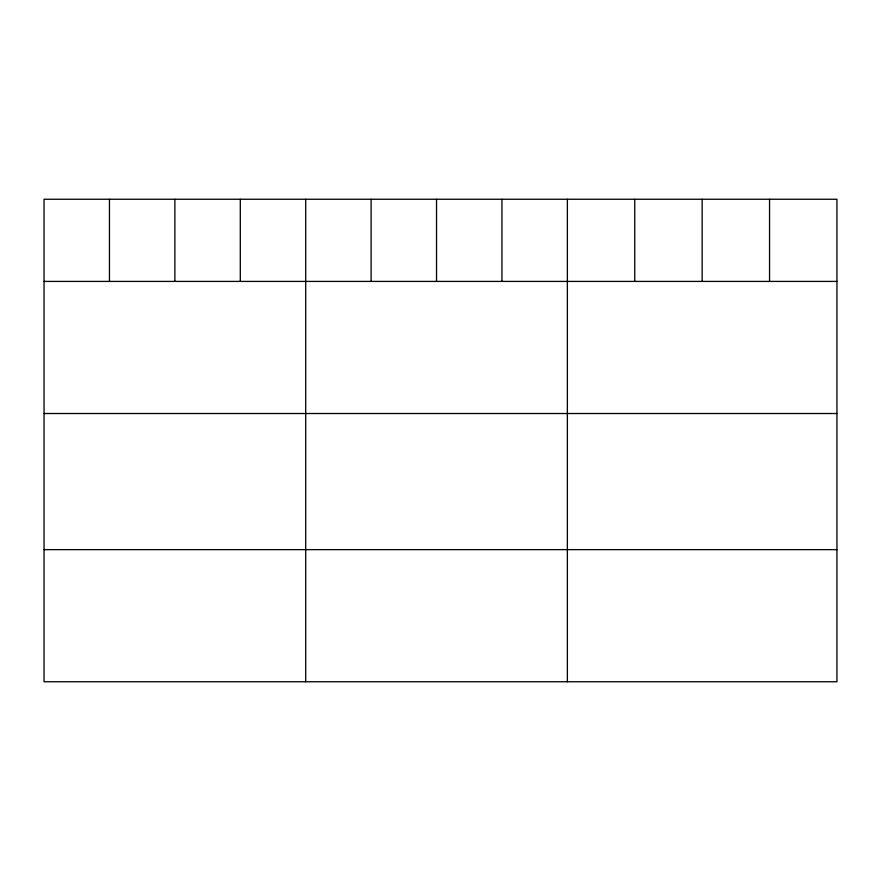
<?xml version="1.0" encoding="UTF-8"?>
<svg xmlns="http://www.w3.org/2000/svg" width="881" height="881" viewBox="0 0 881 881"><rect width="100%" height="100%" fill="white"/><g stroke="black" fill="none" stroke-linecap="round" stroke-linejoin="round"><path stroke-width="1.32" d="M836.95 281.413L836.95 681.751L44.05 681.751L44.05 199.249L836.95 199.249L836.95 281.413L44.05 281.413M44.05 413.519L836.95 413.519M44.05 549.634L836.95 549.634M769.553 199.249L769.553 281.413M702.157 199.249L702.157 281.413M634.76 199.249L634.76 281.413M567.364 199.249L567.364 681.751M501.95 199.249L501.95 281.413M436.536 199.249L436.536 281.413M371.121 199.249L371.121 281.413M305.707 199.249L305.707 681.751M240.293 199.249L240.293 281.413M174.879 199.249L174.879 281.413M109.464 199.249L109.464 281.413"/></g></svg>
